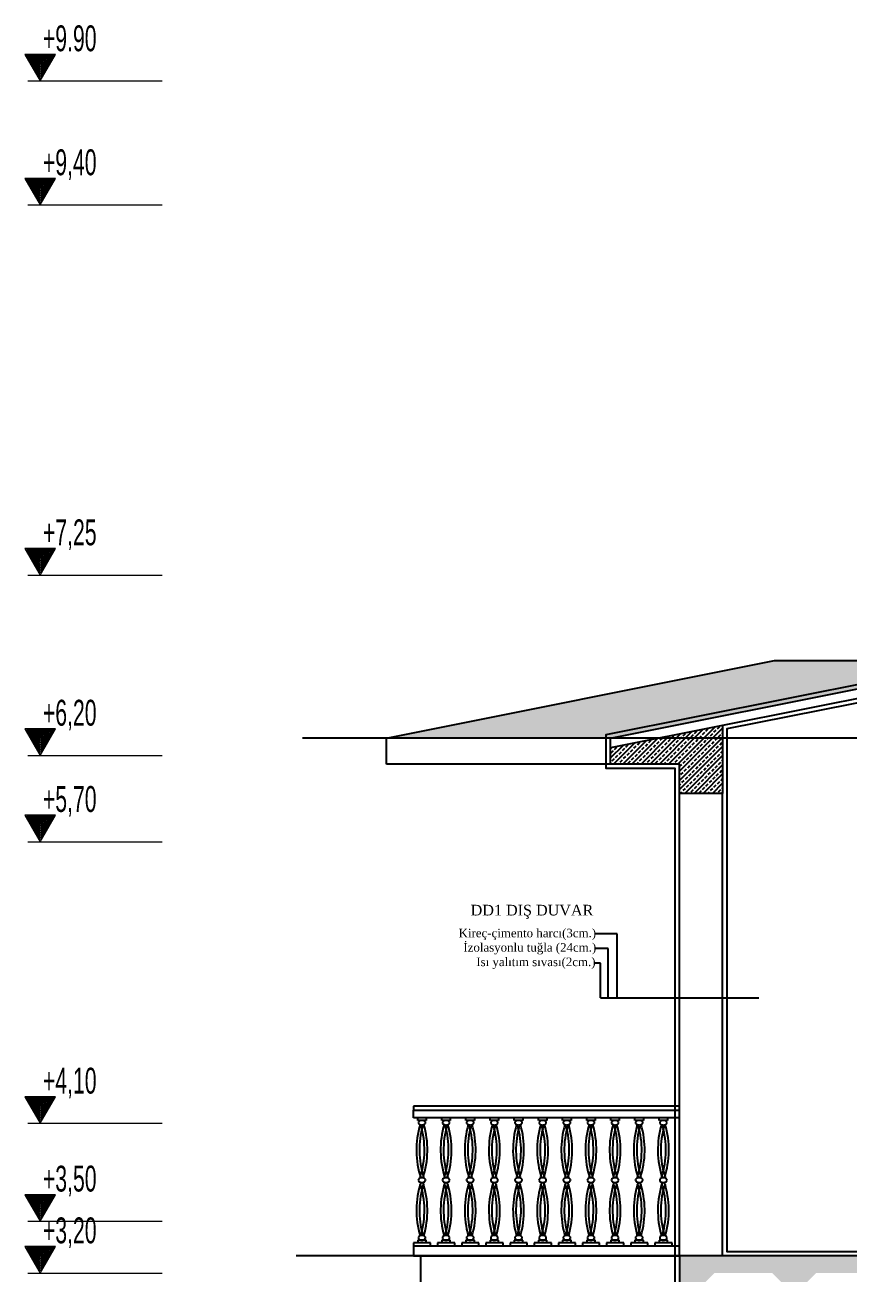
# Model space of a CAD drawing. Extents: x 775040 to 808375, y 4159409 to 4163651.
# Drawn here: x 776555.7 to 776675, y 4160248.7 to 4160429.6 of the extents above; entities that cross this region are included whole.
import ezdxf

# ---------------------------------------------------------------- set-up
doc = ezdxf.new("R2010")
doc.units = 0
doc.header["$MEASUREMENT"] = 0
for name, color, linetype, lineweight in [('25yazi', 255, 'Continuous', 15), ('P-HatchLight', 200, 'Continuous', 5), ('P-Levels', 240, 'Continuous', 20), ('P-Oklar', 31, 'Continuous', 18), ('Z_iç ölçü dikey', 111, 'Continuous', 25)]:
    doc.layers.add(name, color=color, linetype=linetype, lineweight=lineweight)
doc.layers.add('tarama', color=8, linetype='Continuous')
doc.styles.add('50', font='swisscl.ttf', dxfattribs={"height": 50})
doc.styles.add('ÖLÇÜ', font='times.ttf', dxfattribs={"height": 15})

# ---------------------------------------------------------------- blocks, each defined once
blk = doc.blocks.new('KOTLAMAGORUNUS KESITTE')
at = {"layer": 'P-HatchLight'}
for points in [[(0.1521, 0.1484), (0.0722, 0.01), (-0.0077, 0.1484)], [(0.1434, 0.1434), (0.0722, 0.02), (0.0009, 0.1434)], [(0.1348, 0.1384), (0.0722, 0.03), (0.0096, 0.1384)], [(0.1261, 0.1334), (0.0722, 0.04), (0.0183, 0.1334)], [(0.1175, 0.1284), (0.0722, 0.05), (0.0269, 0.1284)], [(0.1088, 0.1234), (0.0722, 0.06), (0.0356, 0.1234)], [(0.1001, 0.1184), (0.0722, 0.07), (0.0442, 0.1184)], [(0.0915, 0.1134), (0.0722, 0.08), (0.0529, 0.1134)], [(0.0828, 0.1084), (0.0722, 0.09), (0.0616, 0.1084)], [(0.0742, 0.1034), (0.0722, 0.1), (0.0702, 0.1034)]]:
    blk.add_lwpolyline(points, close=True, dxfattribs=at)
at = {"layer": 'P-Oklar', "color": 2, "ltscale": 0.5}
blk.add_line((0, 0), (0.7795, 0), dxfattribs=at)
blk.add_lwpolyline([(-0.0164, 0.1534), (0.0722, 0), (0.1608, 0.1534)], close=True, dxfattribs=at)
at = {"layer": 'P-Levels', "color": 7, "style": '50', "width": 0.8}
blk.add_attdef('%%P0.00', (-0.0314, 0.1775), '', height=0.15, dxfattribs=at)
blk = doc.blocks.new('A$C75FE1421')
at = {"layer": 'tarama'}
h = blk.add_hatch(dxfattribs=at)
h.set_pattern_fill('AR-RSHKE', color=256, scale=1.7, style=0)
h.set_pattern_definition([(0, (-798705.84, -4170140.343), (43.35, 20.4), [10.2, -8.5, 11.9, -5.1, 15.3, -6.8]), (0, (-798695.64, -4170139.493), (43.35, 20.4), [8.5, -32.3, 6.8, -10.2]), (0, (-798675.24, -4170141.618), (43.35, 20.4), [5.1, -52.7]), (90, (-798705.84, -4170140.343), (-14.45, 20.4), [19.55, -62.05]), (90, (-798695.64, -4170140.343), (-14.45, 20.4), [19.125, -62.475]), (90, (-798687.14, -4170140.343), (-14.45, 20.4), [17.85, -63.75]), (90, (-798675.24, -4170141.618), (-14.45, 20.4), [19.55, -62.05]), (90, (-798670.14, -4170141.618), (-14.45, 20.4), [19.55, -62.05]), (90, (-798654.84, -4170140.343), (-14.45, 20.4), [18.7, -62.9])])
h.paths.add_polyline_path([(2157.18, 1112.97), (2098.43, 1124.72), (1008.43, 1124.72), (788.5, 1080.73), (658.5, 1080.73), (433.43, 1035.72), (563.43, 1035.72), (718.25, 1066.68), (1925.75, 1066.68)])
h.paths.add_polyline_path([(2524.37, 1065.53), (2394.37, 1065.53), (2418.25, 1060.76), (2518.25, 1060.76), (2643.43, 1035.72), (2673.43, 1035.72)])
h = blk.add_hatch(dxfattribs=at)
h.set_pattern_fill('ANSI33', color=256, scale=15, style=0)
h.set_pattern_definition([(45, (-854020.78, -4189752.5737), (-2.6516504294, 2.6516504294), []), (45, (-854018.1284, -4189752.5737), (-2.6516504294, 2.6516504294), [1.875, -0.9375])])
h.paths.add_polyline_path([(628.43, 1043.09), (563.43, 1030.09), (563.43, 1020.72), (603.43, 1020.72), (603.43, 1003.72), (628.43, 1003.72)])
h = blk.add_hatch(dxfattribs=at)
h.set_pattern_fill('ANSI33', color=256, scale=15, style=0)
h.set_pattern_definition([(45, (-798705.8395, -4170140.343), (-2.6516504294, 2.6516504294), []), (45, (-798703.188, -4170140.343), (-2.6516504294, 2.6516504294), [1.875, -0.9375])])
h.paths.add_polyline_path([(1723.61, 725.72), (1757.26, 725.72), (1762.43, 720.55), (1762.43, 703.72), (1777.43, 703.72), (1777.43, 720.55), (1782.61, 725.72), (1816.26, 725.72), (1821.43, 720.55), (1821.43, 703.72), (1836.43, 703.72), (1836.43, 720.55), (1841.61, 725.72), (1875.26, 725.72), (1880.43, 720.55), (1880.43, 703.72), (1895.43, 703.72), (1895.43, 720.55), (1900.61, 725.72), (1934.26, 725.72), (1939.43, 720.55), (1939.43, 703.72), (1954.43, 703.72), (1954.43, 720.55), (1959.61, 725.72), (1993.26, 725.72), (1998.43, 720.55), (1998.43, 703.72), (2013.43, 703.72), (2013.43, 720.55), (2018.61, 725.72), (2052.26, 725.72), (2057.43, 720.55), (2057.43, 703.72), (2072.43, 703.72), (2072.43, 720.55), (2077.61, 725.72), (2111.26, 725.72), (2116.43, 720.55), (2116.43, 703.72), (2131.43, 703.72), (2131.43, 720.55), (2136.61, 725.72), (2170.26, 725.72), (2175.43, 720.55), (2175.43, 703.72), (2190.43, 703.72), (2190.43, 720.55), (2195.61, 725.72), (2229.26, 725.72), (2234.43, 720.55), (2234.43, 703.72), (2249.43, 703.72), (2249.43, 720.55), (2254.61, 725.72), (2288.26, 725.72), (2293.43, 720.55), (2293.43, 703.72), (2308.43, 703.72), (2308.43, 720.55), (2313.61, 725.72), (2347.26, 725.72), (2352.43, 720.55), (2352.43, 703.72), (2367.43, 703.72), (2367.43, 720.55), (2372.61, 725.72), (2406.26, 725.72), (2411.43, 720.55), (2411.43, 703.72), (2426.43, 703.72), (2426.43, 720.55), (2431.61, 725.72), (2465.26, 725.72), (2470.43, 720.55), (2470.43, 703.72), (2485.43, 703.72), (2485.43, 720.55), (2490.61, 725.72), (2524.26, 725.72), (2529.43, 720.55), (2529.43, 703.72), (2544.43, 703.72), (2544.43, 720.55), (2549.61, 725.72), (2583.26, 725.72), (2588.43, 720.55), (2588.43, 703.72), (2603.43, 703.72), (2603.43, 735.72), (1703.43, 735.72), (1703.43, 703.72), (1718.43, 703.72), (1718.43, 720.55)])
h.paths.add_polyline_path([(1382.72, 735.72), (603.43, 735.72), (603.43, 703.72), (618.43, 703.72), (618.43, 720.55), (623.61, 725.72), (657.26, 725.72), (662.43, 720.55), (662.43, 703.72), (677.43, 703.72), (677.43, 720.55), (682.61, 725.72), (716.26, 725.72), (721.43, 720.55), (721.43, 703.72), (736.43, 703.72), (736.43, 720.55), (741.61, 725.72), (775.26, 725.72), (780.43, 720.55), (780.43, 703.72), (795.43, 703.72), (795.43, 720.55), (800.61, 725.72), (834.26, 725.72), (839.43, 720.55), (839.43, 703.72), (854.43, 703.72), (854.43, 720.55), (859.61, 725.72), (893.26, 725.72), (898.43, 720.55), (898.43, 703.72), (913.43, 703.72), (913.43, 720.55), (918.61, 725.72), (952.26, 725.72), (957.43, 720.55), (957.43, 703.72), (972.43, 703.72), (972.43, 720.55), (977.61, 725.72), (1011.26, 725.72), (1016.43, 720.55), (1016.43, 703.72), (1031.43, 703.72), (1031.43, 720.55), (1036.61, 725.72), (1070.26, 725.72), (1075.43, 720.55), (1075.43, 703.72), (1090.43, 703.72), (1090.43, 720.55), (1095.61, 725.72), (1129.26, 725.72), (1134.43, 720.55), (1134.43, 703.72), (1149.43, 703.72), (1149.43, 720.55), (1154.61, 725.72), (1188.26, 725.72), (1193.43, 720.55), (1193.43, 703.72), (1208.43, 703.72), (1208.43, 720.55), (1213.61, 725.72), (1247.26, 725.72), (1252.43, 720.55), (1252.43, 703.72), (1267.43, 703.72), (1267.43, 720.55), (1272.61, 725.72), (1306.26, 725.72), (1311.43, 720.55), (1311.43, 703.72), (1326.43, 703.72), (1326.43, 720.55), (1331.61, 725.72), (1365.26, 725.72), (1370.43, 720.55), (1370.43, 703.72), (1382.72, 703.72)])
h.paths.add_polyline_path([(1435.16, 665.13), (1372.72, 665.13), (1372.72, 650.13), (1382.72, 650.13), (1429.96, 633.41), (1470.58, 617.02), (1486.72, 601.38), (1506.31, 582.7), (1534.96, 564.28), (1561.41, 547.28), (1580.08, 530.57), (1600.53, 511.18), (1647.98, 491.31), (1728.43, 491.31), (1728.43, 506.31), (1650.99, 506.31), (1650.99, 523.96), (1608.86, 523.96), (1608.86, 541.6), (1590.25, 541.6), (1590.25, 559.25), (1570.53, 559.25), (1570.53, 576.9), (1543.07, 576.9), (1543.07, 594.54), (1515.62, 594.54), (1515.62, 612.19), (1497.12, 612.19), (1497.12, 629.84), (1478.91, 629.84), (1478.91, 647.48), (1435.16, 647.48)])
h.paths.add_polyline_path([(1407.72, 395.72), (1683.43, 395.72), (1683.43, 335.72), (1743.43, 335.72), (1743.43, 395.72), (2543.43, 395.72), (2543.43, 335.72), (2603.43, 335.72), (2603.43, 410.72), (603.43, 410.72), (603.43, 335.72), (663.43, 335.72), (663.43, 395.72), (1347.72, 395.72), (1347.72, 335.72), (1407.72, 335.72)])
for p, q in [((433.43, 1035.72), (658.5, 1080.73)), ((658.5, 1080.73), (788.5, 1080.73)), ((2892.09, 1035.72), (384.79, 1035.72)), ((433.43, 1020.72), (433.43, 1035.72)), ((563.43, 1035.72), (433.43, 1035.72)), ((563.43, 1020.72), (433.43, 1020.72)), ((567.2, 922.3), (554.54, 922.3)), ((567.2, 885.15), (567.2, 922.3)), ((562.04, 913.83), (554.7, 913.83)), ((562.04, 885.15), (562.04, 913.83)), ((557.67, 905.25), (554.19, 905.25)), ((557.67, 885.15), (557.67, 905.25)), ((557.67, 885.15), (649.43, 885.15)), ((449.17, 822.49, 0), (449.17, 820.12, 0)), ((603.43, 822.49, 0), (449.17, 822.49, 0)), ((449.17, 820.12, 0), (603.43, 820.12, 0)), ((449.17, 815.77, 0), (449.17, 820.12, 0)), ((603.43, 815.77, 0), (449.17, 815.77, 0)), ((451.59, 814.21, 0), (451.59, 815.74, 0)), ((456.5, 815.74, 0), (451.59, 815.74, 0)), ((456.5, 814.21, 0), (451.76, 814.21, 0)), ((456.5, 815.74, 0), (456.5, 814.21, 0)), ((465.59, 814.21, 0), (465.59, 815.74, 0)), ((470.5, 815.74, 0), (465.59, 815.74, 0)), ((470.5, 814.21, 0), (465.76, 814.21, 0)), ((470.5, 815.74, 0), (470.5, 814.21, 0)), ((479.59, 814.21, 0), (479.59, 815.74, 0)), ((484.5, 815.74, 0), (479.59, 815.74, 0)), ((484.5, 814.21, 0), (479.76, 814.21, 0)), ((484.5, 815.74, 0), (484.5, 814.21, 0)), ((493.59, 814.21, 0), (493.59, 815.74, 0)), ((498.5, 815.74, 0), (493.59, 815.74, 0)), ((498.5, 814.21, 0), (493.76, 814.21, 0)), ((498.5, 815.74, 0), (498.5, 814.21, 0)), ((507.59, 814.21, 0), (507.59, 815.74, 0)), ((512.5, 815.74, 0), (507.59, 815.74, 0)), ((512.5, 814.21, 0), (507.76, 814.21, 0)), ((512.5, 815.74, 0), (512.5, 814.21, 0)), ((521.59, 814.21, 0), (521.59, 815.74, 0)), ((526.5, 815.74, 0), (521.59, 815.74, 0)), ((526.5, 814.21, 0), (521.76, 814.21, 0)), ((526.5, 815.74, 0), (526.5, 814.21, 0)), ((535.59, 814.21, 0), (535.59, 815.74, 0)), ((540.5, 815.74, 0), (535.59, 815.74, 0)), ((540.5, 814.21, 0), (535.76, 814.21, 0)), ((540.5, 815.74, 0), (540.5, 814.21, 0)), ((549.59, 814.21, 0), (549.59, 815.74, 0)), ((554.5, 815.74, 0), (549.59, 815.74, 0)), ((554.5, 814.21, 0), (549.76, 814.21, 0)), ((554.5, 815.74, 0), (554.5, 814.21, 0)), ((563.59, 814.21, 0), (563.59, 815.74, 0)), ((568.5, 815.74, 0), (563.59, 815.74, 0)), ((568.5, 814.21, 0), (563.76, 814.21, 0)), ((568.5, 815.74, 0), (568.5, 814.21, 0)), ((577.59, 814.21, 0), (577.59, 815.74, 0)), ((582.5, 815.74, 0), (577.59, 815.74, 0)), ((582.5, 814.21, 0), (577.76, 814.21, 0)), ((582.5, 815.74, 0), (582.5, 814.21, 0)), ((591.59, 814.21, 0), (591.59, 815.74, 0)), ((596.5, 815.74, 0), (591.59, 815.74, 0)), ((596.5, 814.21, 0), (591.76, 814.21, 0)), ((596.5, 815.74, 0), (596.5, 814.21, 0)), ((449.17, 743.31, 0), (449.17, 741.26, 0)), ((459.09, 743.31, 0), (449.17, 743.31, 0)), ((449.17, 741.26, 0), (449.17, 735.72, 0)), ((603.43, 741.26, 0), (449.17, 741.26, 0)), ((459.09, 741.26, 0), (449.17, 741.26, 0)), ((451.59, 744.84, 0), (451.59, 743.31, 0)), ((456.5, 744.84, 0), (451.59, 744.84, 0)), ((456.5, 743.31, 0), (456.5, 744.84, 0)), ((459.09, 741.26, 0), (459.09, 743.31, 0)), ((463.17, 743.31, 0), (463.17, 741.26, 0)), ((473.09, 743.31, 0), (463.17, 743.31, 0)), ((473.09, 741.26, 0), (463.17, 741.26, 0)), ((465.59, 744.84, 0), (465.59, 743.31, 0)), ((470.5, 744.84, 0), (465.59, 744.84, 0)), ((470.5, 743.31, 0), (470.5, 744.84, 0)), ((473.09, 741.26, 0), (473.09, 743.31, 0)), ((477.17, 743.31, 0), (477.17, 741.26, 0)), ((487.09, 743.31, 0), (477.17, 743.31, 0)), ((487.09, 741.26, 0), (477.17, 741.26, 0)), ((479.59, 744.84, 0), (479.59, 743.31, 0)), ((484.5, 744.84, 0), (479.59, 744.84, 0)), ((484.5, 743.31, 0), (484.5, 744.84, 0)), ((487.09, 741.26, 0), (487.09, 743.31, 0)), ((491.17, 743.31, 0), (491.17, 741.26, 0)), ((501.09, 743.31, 0), (491.17, 743.31, 0)), ((501.09, 741.26, 0), (491.17, 741.26, 0)), ((493.59, 744.84, 0), (493.59, 743.31, 0)), ((498.5, 744.84, 0), (493.59, 744.84, 0)), ((498.5, 743.31, 0), (498.5, 744.84, 0)), ((501.09, 741.26, 0), (501.09, 743.31, 0)), ((505.17, 743.31, 0), (505.17, 741.26, 0)), ((515.09, 743.31, 0), (505.17, 743.31, 0)), ((515.09, 741.26, 0), (505.17, 741.26, 0)), ((507.59, 744.84, 0), (507.59, 743.31, 0)), ((512.5, 744.84, 0), (507.59, 744.84, 0)), ((512.5, 743.31, 0), (512.5, 744.84, 0)), ((515.09, 741.26, 0), (515.09, 743.31, 0)), ((519.17, 743.31, 0), (519.17, 741.26, 0)), ((529.09, 743.31, 0), (519.17, 743.31, 0)), ((529.09, 741.26, 0), (519.17, 741.26, 0)), ((521.59, 744.84, 0), (521.59, 743.31, 0)), ((526.5, 744.84, 0), (521.59, 744.84, 0)), ((526.5, 743.31, 0), (526.5, 744.84, 0)), ((529.09, 741.26, 0), (529.09, 743.31, 0)), ((533.17, 743.31, 0), (533.17, 741.26, 0)), ((543.09, 743.31, 0), (533.17, 743.31, 0)), ((543.09, 741.26, 0), (533.17, 741.26, 0)), ((535.59, 744.84, 0), (535.59, 743.31, 0)), ((540.5, 744.84, 0), (535.59, 744.84, 0)), ((540.5, 743.31, 0), (540.5, 744.84, 0)), ((543.09, 741.26, 0), (543.09, 743.31, 0)), ((547.17, 743.31, 0), (547.17, 741.26, 0)), ((557.09, 743.31, 0), (547.17, 743.31, 0)), ((557.09, 741.26, 0), (547.17, 741.26, 0)), ((549.59, 744.84, 0), (549.59, 743.31, 0)), ((554.5, 744.84, 0), (549.59, 744.84, 0)), ((554.5, 743.31, 0), (554.5, 744.84, 0)), ((557.09, 741.26, 0), (557.09, 743.31, 0)), ((561.17, 743.31, 0), (561.17, 741.26, 0)), ((571.09, 743.31, 0), (561.17, 743.31, 0)), ((571.09, 741.26, 0), (561.17, 741.26, 0)), ((563.59, 744.84, 0), (563.59, 743.31, 0)), ((568.5, 744.84, 0), (563.59, 744.84, 0)), ((568.5, 743.31, 0), (568.5, 744.84, 0)), ((571.09, 741.26, 0), (571.09, 743.31, 0)), ((575.17, 743.31, 0), (575.17, 741.26, 0)), ((585.09, 743.31, 0), (575.17, 743.31, 0)), ((585.09, 741.26, 0), (575.17, 741.26, 0)), ((577.59, 744.84, 0), (577.59, 743.31, 0)), ((582.5, 744.84, 0), (577.59, 744.84, 0)), ((582.5, 743.31, 0), (582.5, 744.84, 0)), ((585.09, 741.26, 0), (585.09, 743.31, 0)), ((589.17, 743.31, 0), (589.17, 741.26, 0)), ((599.09, 743.31, 0), (589.17, 743.31, 0)), ((599.09, 741.26, 0), (589.17, 741.26, 0)), ((591.59, 744.84, 0), (591.59, 743.31, 0)), ((596.5, 744.84, 0), (591.59, 744.84, 0)), ((596.5, 743.31, 0), (596.5, 744.84, 0)), ((599.09, 741.26, 0), (599.09, 743.31, 0)), ((2892.09, 735.72), (381.15, 735.72)), ((449.17, 735.72, 0), (453.43, 735.72, 0)), ((453.43, 703.72, 0), (453.43, 735.72, 0)), ((453.43, 735.72, 0), (603.43, 735.72))]:
    blk.add_line(p, q, dxfattribs=at)
at = {"layer": 'tarama', "linetype": 'Continuous'}
for p, q in [((628.43, 1043.09), (563.43, 1030.09)), ((603.43, 735.72), (603.43, 1003.72)), ((628.43, 735.72), (628.43, 1003.72))]:
    blk.add_line(p, q, dxfattribs=at)
for points in [[(600.93, 385.72), (600.93, 410.72), (600.93, 703.72), (600.93, 735.72), (600.93, 1003.72), (600.93, 1018.22), (560.93, 1018.22), (560.93, 1037.77), (718, 1069.18), (1925.5, 1069.18), (2157.18, 1115.52), (2418.49, 1063.26), (2518.49, 1063.26), (2645.93, 1037.77), (2645.93, 1018.22), (2605.93, 1018.22), (2605.93, 1003.72), (2605.93, 735.72), (2605.93, 701.22), (2505.93, 701.22), (2505.93, 413.22), (2605.93, 413.22), (2605.93, 385.72)], [(2518.25, 1060.76), (2643.43, 1035.72), (2643.43, 1020.72), (2603.43, 1020.72), (2603.43, 1003.72), (2578.43, 1003.72), (2578.43, 1043.09), (2515.08, 1055.76), (2415.08, 1055.76), (2157.18, 1107.34), (1928.91, 1061.68), (721.41, 1061.68), (628.43, 1043.09), (628.43, 1003.72), (603.43, 1003.72), (603.43, 1020.72), (563.43, 1020.72), (563.43, 1035.72), (563.43, 1035.72), (718.25, 1066.68), (1925.75, 1066.68), (2157.18, 1112.97), (2418.25, 1060.76), (2518.25, 1060.76)]]:
    blk.add_lwpolyline(points, dxfattribs=at)
for points in [[(1165.93, 1059.18), (721.66, 1059.18), (630.93, 1041.04), (630.93, 1003.72), (630.93, 738.22), (1165.93, 738.22)], [(1382.72, 735.72), (603.43, 735.72), (603.43, 703.72), (1382.72, 703.72)]]:
    blk.add_lwpolyline(points, close=True, dxfattribs=at)
at = {"layer": 'tarama'}
for centre, radius, start, end in [((503.02, 797.05, 0), 52.17, 163.69096, 198.04415), ((452.82, 812.86, 0), 0.888, 147.08529, 180), ((452.82, 812.86, 0), 0.888, 180, 212.91471), ((453.4, 812.48, 0), 1.59, 122.61584, 147.08529), ((453.4, 813.24, 0), 1.59, 212.91471, 237.38416), ((453.79, 811.88, 0), 2.3, 104.84555, 122.61584), ((453.79, 813.85, 0), 2.3, 237.38416, 255.15445), ((503.17, 797.05, 0), 50.59, 163.89906, 197.81356), ((404.92, 797.05, 0), 50.59, 342.18644, 16.10094), ((454.04, 810.92, 0), 3.29, 90, 104.84555), ((454.04, 814.8, 0), 3.29, 255.15445, 270), ((454.04, 810.92, 0), 3.29, 75.15445, 90), ((454.04, 814.8, 0), 3.29, 270, 284.84555), ((405.07, 797.05, 0), 52.17, 341.95585, 16.30904), ((454.3, 811.88, 0), 2.3, 57.38416, 75.15445), ((454.3, 813.85, 0), 2.3, 284.84555, 302.61584), ((454.68, 812.48, 0), 1.59, 32.91471, 57.38416), ((454.68, 813.24, 0), 1.59, 302.61584, 327.08529), ((455.27, 812.86, 0), 0.888, 0, 32.91471), ((455.27, 812.86, 0), 0.888, 327.08529, 0), ((517.02, 797.05, 0), 52.17, 163.69096, 198.04415), ((466.82, 812.86, 0), 0.888, 147.08529, 180), ((466.82, 812.86, 0), 0.888, 180, 212.91471), ((467.4, 812.48, 0), 1.59, 122.61584, 147.08529), ((467.4, 813.24, 0), 1.59, 212.91471, 237.38416), ((467.79, 811.88, 0), 2.3, 104.84555, 122.61584), ((467.79, 813.85, 0), 2.3, 237.38416, 255.15445), ((517.17, 797.05, 0), 50.59, 163.89906, 197.81356), ((418.92, 797.05, 0), 50.59, 342.18644, 16.10094), ((468.04, 810.92, 0), 3.29, 90, 104.84555), ((468.04, 814.8, 0), 3.29, 255.15445, 270), ((468.04, 810.92, 0), 3.29, 75.15445, 90), ((468.04, 814.8, 0), 3.29, 270, 284.84555), ((419.07, 797.05, 0), 52.17, 341.95585, 16.30904), ((468.3, 811.88, 0), 2.3, 57.38416, 75.15445), ((468.3, 813.85, 0), 2.3, 284.84555, 302.61584), ((468.68, 812.48, 0), 1.59, 32.91471, 57.38416), ((468.68, 813.24, 0), 1.59, 302.61584, 327.08529), ((469.27, 812.86, 0), 0.888, 0, 32.91471), ((469.27, 812.86, 0), 0.888, 327.08529, 0), ((531.02, 797.05, 0), 52.17, 163.69096, 198.04415), ((480.82, 812.86, 0), 0.888, 147.08529, 180), ((480.82, 812.86, 0), 0.888, 180, 212.91471), ((481.4, 812.48, 0), 1.59, 122.61584, 147.08529), ((481.4, 813.24, 0), 1.59, 212.91471, 237.38416), ((481.79, 811.88, 0), 2.3, 104.84555, 122.61584), ((481.79, 813.85, 0), 2.3, 237.38416, 255.15445), ((531.17, 797.05, 0), 50.59, 163.89906, 197.81356), ((432.92, 797.05, 0), 50.59, 342.18644, 16.10094), ((482.04, 810.92, 0), 3.29, 90, 104.84555), ((482.04, 814.8, 0), 3.29, 255.15445, 270), ((482.04, 810.92, 0), 3.29, 75.15445, 90), ((482.04, 814.8, 0), 3.29, 270, 284.84555), ((433.07, 797.05, 0), 52.17, 341.95585, 16.30904), ((482.3, 811.88, 0), 2.3, 57.38416, 75.15445), ((482.3, 813.85, 0), 2.3, 284.84555, 302.61584), ((482.68, 812.48, 0), 1.59, 32.91471, 57.38416), ((482.68, 813.24, 0), 1.59, 302.61584, 327.08529), ((483.27, 812.86, 0), 0.888, 0, 32.91471), ((483.27, 812.86, 0), 0.888, 327.08529, 0), ((545.02, 797.05, 0), 52.17, 163.69096, 198.04415), ((494.82, 812.86, 0), 0.888, 147.08529, 180), ((494.82, 812.86, 0), 0.888, 180, 212.91471), ((495.4, 812.48, 0), 1.59, 122.61584, 147.08529), ((495.4, 813.24, 0), 1.59, 212.91471, 237.38416), ((495.79, 811.88, 0), 2.3, 104.84555, 122.61584), ((495.79, 813.85, 0), 2.3, 237.38416, 255.15445), ((545.17, 797.05, 0), 50.59, 163.89906, 197.81356), ((446.92, 797.05, 0), 50.59, 342.18644, 16.10094), ((496.04, 810.92, 0), 3.29, 90, 104.84555), ((496.04, 814.8, 0), 3.29, 255.15445, 270), ((496.04, 810.92, 0), 3.29, 75.15445, 90), ((496.04, 814.8, 0), 3.29, 270, 284.84555), ((447.07, 797.05, 0), 52.17, 341.95585, 16.30904), ((496.3, 811.88, 0), 2.3, 57.38416, 75.15445), ((496.3, 813.85, 0), 2.3, 284.84555, 302.61584), ((496.68, 812.48, 0), 1.59, 32.91471, 57.38416), ((496.68, 813.24, 0), 1.59, 302.61584, 327.08529), ((497.27, 812.86, 0), 0.888, 0, 32.91471), ((497.27, 812.86, 0), 0.888, 327.08529, 0), ((559.02, 797.05, 0), 52.17, 163.69096, 198.04415), ((508.82, 812.86, 0), 0.888, 147.08529, 180), ((508.82, 812.86, 0), 0.888, 180, 212.91471), ((509.4, 812.48, 0), 1.59, 122.61584, 147.08529), ((509.4, 813.24, 0), 1.59, 212.91471, 237.38416), ((509.79, 811.88, 0), 2.3, 104.84555, 122.61584), ((509.79, 813.85, 0), 2.3, 237.38416, 255.15445), ((559.17, 797.05, 0), 50.59, 163.89906, 197.81356), ((460.92, 797.05, 0), 50.59, 342.18644, 16.10094), ((510.04, 810.92, 0), 3.29, 90, 104.84555), ((510.04, 814.8, 0), 3.29, 255.15445, 270), ((510.04, 810.92, 0), 3.29, 75.15445, 90), ((510.04, 814.8, 0), 3.29, 270, 284.84555), ((461.07, 797.05, 0), 52.17, 341.95585, 16.30904), ((510.3, 811.88, 0), 2.3, 57.38416, 75.15445), ((510.3, 813.85, 0), 2.3, 284.84555, 302.61584), ((510.68, 812.48, 0), 1.59, 32.91471, 57.38416), ((510.68, 813.24, 0), 1.59, 302.61584, 327.08529), ((511.27, 812.86, 0), 0.888, 0, 32.91471), ((511.27, 812.86, 0), 0.888, 327.08529, 0), ((573.02, 797.05, 0), 52.17, 163.69096, 198.04415), ((522.82, 812.86, 0), 0.888, 147.08529, 180), ((522.82, 812.86, 0), 0.888, 180, 212.91471), ((523.4, 812.48, 0), 1.59, 122.61584, 147.08529), ((523.4, 813.24, 0), 1.59, 212.91471, 237.38416), ((523.79, 811.88, 0), 2.3, 104.84555, 122.61584), ((523.79, 813.85, 0), 2.3, 237.38416, 255.15445), ((573.17, 797.05, 0), 50.59, 163.89906, 197.81356), ((474.92, 797.05, 0), 50.59, 342.18644, 16.10094), ((524.04, 810.92, 0), 3.29, 90, 104.84555), ((524.04, 814.8, 0), 3.29, 255.15445, 270), ((524.04, 810.92, 0), 3.29, 75.15445, 90), ((524.04, 814.8, 0), 3.29, 270, 284.84555), ((475.07, 797.05, 0), 52.17, 341.95585, 16.30904), ((524.3, 811.88, 0), 2.3, 57.38416, 75.15445), ((524.3, 813.85, 0), 2.3, 284.84555, 302.61584), ((524.68, 812.48, 0), 1.59, 32.91471, 57.38416), ((524.68, 813.24, 0), 1.59, 302.61584, 327.08529), ((525.27, 812.86, 0), 0.888, 0, 32.91471), ((525.27, 812.86, 0), 0.888, 327.08529, 0), ((587.02, 797.05, 0), 52.17, 163.69096, 198.04415), ((536.82, 812.86, 0), 0.888, 147.08529, 180), ((536.82, 812.86, 0), 0.888, 180, 212.91471), ((537.4, 812.48, 0), 1.59, 122.61584, 147.08529), ((537.4, 813.24, 0), 1.59, 212.91471, 237.38416), ((537.79, 811.88, 0), 2.3, 104.84555, 122.61584), ((537.79, 813.85, 0), 2.3, 237.38416, 255.15445), ((587.17, 797.05, 0), 50.59, 163.89906, 197.81356), ((488.92, 797.05, 0), 50.59, 342.18644, 16.10094), ((538.04, 810.92, 0), 3.29, 90, 104.84555), ((538.04, 814.8, 0), 3.29, 255.15445, 270), ((538.04, 810.92, 0), 3.29, 75.15445, 90), ((538.04, 814.8, 0), 3.29, 270, 284.84555), ((489.07, 797.05, 0), 52.17, 341.95585, 16.30904), ((538.3, 811.88, 0), 2.3, 57.38416, 75.15445), ((538.3, 813.85, 0), 2.3, 284.84555, 302.61584), ((538.68, 812.48, 0), 1.59, 32.91471, 57.38416), ((538.68, 813.24, 0), 1.59, 302.61584, 327.08529), ((539.27, 812.86, 0), 0.888, 0, 32.91471), ((539.27, 812.86, 0), 0.888, 327.08529, 0), ((601.02, 797.05, 0), 52.17, 163.69096, 198.04415), ((550.82, 812.86, 0), 0.888, 147.08529, 180), ((550.82, 812.86, 0), 0.888, 180, 212.91471), ((551.4, 812.48, 0), 1.59, 122.61584, 147.08529), ((551.4, 813.24, 0), 1.59, 212.91471, 237.38416), ((551.79, 811.88, 0), 2.3, 104.84555, 122.61584), ((551.79, 813.85, 0), 2.3, 237.38416, 255.15445), ((601.17, 797.05, 0), 50.59, 163.89906, 197.81356), ((502.92, 797.05, 0), 50.59, 342.18644, 16.10094), ((552.04, 810.92, 0), 3.29, 90, 104.84555), ((552.04, 814.8, 0), 3.29, 255.15445, 270), ((552.04, 810.92, 0), 3.29, 75.15445, 90), ((552.04, 814.8, 0), 3.29, 270, 284.84555), ((503.07, 797.05, 0), 52.17, 341.95585, 16.30904), ((552.3, 811.88, 0), 2.3, 57.38416, 75.15445), ((552.3, 813.85, 0), 2.3, 284.84555, 302.61584), ((552.68, 812.48, 0), 1.59, 32.91471, 57.38416), ((552.68, 813.24, 0), 1.59, 302.61584, 327.08529), ((553.27, 812.86, 0), 0.888, 0, 32.91471), ((553.27, 812.86, 0), 0.888, 327.08529, 0), ((615.02, 797.05, 0), 52.17, 163.69096, 198.04415), ((564.82, 812.86, 0), 0.888, 147.08529, 180), ((564.82, 812.86, 0), 0.888, 180, 212.91471), ((565.4, 812.48, 0), 1.59, 122.61584, 147.08529), ((565.4, 813.24, 0), 1.59, 212.91471, 237.38416), ((565.79, 811.88, 0), 2.3, 104.84555, 122.61584), ((565.79, 813.85, 0), 2.3, 237.38416, 255.15445), ((615.17, 797.05, 0), 50.59, 163.89906, 197.81356), ((516.92, 797.05, 0), 50.59, 342.18644, 16.10094), ((566.04, 810.92, 0), 3.29, 90, 104.84555), ((566.04, 814.8, 0), 3.29, 255.15445, 270), ((566.04, 810.92, 0), 3.29, 75.15445, 90), ((566.04, 814.8, 0), 3.29, 270, 284.84555), ((517.07, 797.05, 0), 52.17, 341.95585, 16.30904), ((566.3, 811.88, 0), 2.3, 57.38416, 75.15445), ((566.3, 813.85, 0), 2.3, 284.84555, 302.61584), ((566.68, 812.48, 0), 1.59, 32.91471, 57.38416), ((566.68, 813.24, 0), 1.59, 302.61584, 327.08529), ((567.27, 812.86, 0), 0.888, 0, 32.91471), ((567.27, 812.86, 0), 0.888, 327.08529, 0), ((629.02, 797.05, 0), 52.17, 163.69096, 198.04415), ((578.82, 812.86, 0), 0.888, 147.08529, 180), ((578.82, 812.86, 0), 0.888, 180, 212.91471), ((579.4, 812.48, 0), 1.59, 122.61584, 147.08529), ((579.4, 813.24, 0), 1.59, 212.91471, 237.38416), ((579.79, 811.88, 0), 2.3, 104.84555, 122.61584), ((579.79, 813.85, 0), 2.3, 237.38416, 255.15445), ((629.17, 797.05, 0), 50.59, 163.89906, 197.81356), ((530.92, 797.05, 0), 50.59, 342.18644, 16.10094), ((580.04, 810.92, 0), 3.29, 90, 104.84555), ((580.04, 814.8, 0), 3.29, 255.15445, 270), ((580.04, 810.92, 0), 3.29, 75.15445, 90), ((580.04, 814.8, 0), 3.29, 270, 284.84555), ((531.07, 797.05, 0), 52.17, 341.95585, 16.30904), ((580.3, 811.88, 0), 2.3, 57.38416, 75.15445), ((580.3, 813.85, 0), 2.3, 284.84555, 302.61584), ((580.68, 812.48, 0), 1.59, 32.91471, 57.38416), ((580.68, 813.24, 0), 1.59, 302.61584, 327.08529), ((581.27, 812.86, 0), 0.888, 0, 32.91471), ((581.27, 812.86, 0), 0.888, 327.08529, 0), ((643.02, 797.05, 0), 52.17, 163.69096, 198.04415), ((592.82, 812.86, 0), 0.888, 147.08529, 180), ((592.82, 812.86, 0), 0.888, 180, 212.91471), ((593.4, 812.48, 0), 1.59, 122.61584, 147.08529), ((593.4, 813.24, 0), 1.59, 212.91471, 237.38416), ((593.79, 811.88, 0), 2.3, 104.84555, 122.61584), ((593.79, 813.85, 0), 2.3, 237.38416, 255.15445), ((643.17, 797.05, 0), 50.59, 163.89906, 197.81356), ((544.92, 797.05, 0), 50.59, 342.18644, 16.10094), ((594.04, 810.92, 0), 3.29, 90, 104.84555), ((594.04, 814.8, 0), 3.29, 255.15445, 270), ((594.04, 810.92, 0), 3.29, 75.15445, 90), ((594.04, 814.8, 0), 3.29, 270, 284.84555), ((545.07, 797.05, 0), 52.17, 341.95585, 16.30904), ((594.3, 811.88, 0), 2.3, 57.38416, 75.15445), ((594.3, 813.85, 0), 2.3, 284.84555, 302.61584), ((594.68, 812.48, 0), 1.59, 32.91471, 57.38416), ((594.68, 813.24, 0), 1.59, 302.61584, 327.08529), ((595.27, 812.86, 0), 0.888, 0, 32.91471), ((595.27, 812.86, 0), 0.888, 327.08529, 0), ((503.02, 762, 0), 52.17, 161.95585, 196.30904), ((452.82, 779.6, 0), 0.888, 147.08529, 180), ((452.82, 779.6, 0), 0.888, 180, 212.91471), ((453.4, 779.22, 0), 1.59, 122.61584, 147.08529), ((453.4, 779.98, 0), 1.59, 212.91471, 237.38416), ((453.79, 778.62, 0), 2.3, 104.84555, 122.61584), ((453.79, 780.58, 0), 2.3, 237.38416, 255.15445), ((503.17, 762, 0), 50.59, 162.18644, 196.10094), ((404.92, 762, 0), 50.59, 343.89906, 17.81356), ((454.04, 777.66, 0), 3.29, 90, 104.84555), ((454.04, 781.54, 0), 3.29, 255.15445, 270), ((454.04, 777.66, 0), 3.29, 75.15445, 90), ((454.04, 781.54, 0), 3.29, 270, 284.84555), ((405.07, 762, 0), 52.17, 343.69096, 18.04415), ((454.3, 778.62, 0), 2.3, 57.38416, 75.15445), ((454.3, 780.58, 0), 2.3, 284.84555, 302.61584), ((454.68, 779.22, 0), 1.59, 32.91471, 57.38416), ((454.68, 779.98, 0), 1.59, 302.61584, 327.08529), ((455.27, 779.6, 0), 0.888, 0, 32.91471), ((455.27, 779.6, 0), 0.888, 327.08529, 0), ((517.02, 762, 0), 52.17, 161.95585, 196.30904), ((466.82, 779.6, 0), 0.888, 147.08529, 180), ((466.82, 779.6, 0), 0.888, 180, 212.91471), ((467.4, 779.22, 0), 1.59, 122.61584, 147.08529), ((467.4, 779.98, 0), 1.59, 212.91471, 237.38416), ((467.79, 778.62, 0), 2.3, 104.84555, 122.61584), ((467.79, 780.58, 0), 2.3, 237.38416, 255.15445), ((517.17, 762, 0), 50.59, 162.18644, 196.10094), ((418.92, 762, 0), 50.59, 343.89906, 17.81356), ((468.04, 777.66, 0), 3.29, 90, 104.84555), ((468.04, 781.54, 0), 3.29, 255.15445, 270), ((468.04, 777.66, 0), 3.29, 75.15445, 90), ((468.04, 781.54, 0), 3.29, 270, 284.84555), ((419.07, 762, 0), 52.17, 343.69096, 18.04415), ((468.3, 778.62, 0), 2.3, 57.38416, 75.15445), ((468.3, 780.58, 0), 2.3, 284.84555, 302.61584), ((468.68, 779.22, 0), 1.59, 32.91471, 57.38416), ((468.68, 779.98, 0), 1.59, 302.61584, 327.08529), ((469.27, 779.6, 0), 0.888, 0, 32.91471), ((469.27, 779.6, 0), 0.888, 327.08529, 0), ((531.02, 762, 0), 52.17, 161.95585, 196.30904), ((480.82, 779.6, 0), 0.888, 147.08529, 180), ((480.82, 779.6, 0), 0.888, 180, 212.91471), ((481.4, 779.22, 0), 1.59, 122.61584, 147.08529), ((481.4, 779.98, 0), 1.59, 212.91471, 237.38416), ((481.79, 778.62, 0), 2.3, 104.84555, 122.61584), ((481.79, 780.58, 0), 2.3, 237.38416, 255.15445), ((531.17, 762, 0), 50.59, 162.18644, 196.10094), ((432.92, 762, 0), 50.59, 343.89906, 17.81356), ((482.04, 777.66, 0), 3.29, 90, 104.84555), ((482.04, 781.54, 0), 3.29, 255.15445, 270), ((482.04, 777.66, 0), 3.29, 75.15445, 90), ((482.04, 781.54, 0), 3.29, 270, 284.84555), ((433.07, 762, 0), 52.17, 343.69096, 18.04415), ((482.3, 778.62, 0), 2.3, 57.38416, 75.15445), ((482.3, 780.58, 0), 2.3, 284.84555, 302.61584), ((482.68, 779.22, 0), 1.59, 32.91471, 57.38416), ((482.68, 779.98, 0), 1.59, 302.61584, 327.08529), ((483.27, 779.6, 0), 0.888, 0, 32.91471), ((483.27, 779.6, 0), 0.888, 327.08529, 0), ((545.02, 762, 0), 52.17, 161.95585, 196.30904), ((494.82, 779.6, 0), 0.888, 147.08529, 180), ((494.82, 779.6, 0), 0.888, 180, 212.91471), ((495.4, 779.22, 0), 1.59, 122.61584, 147.08529), ((495.4, 779.98, 0), 1.59, 212.91471, 237.38416), ((495.79, 778.62, 0), 2.3, 104.84555, 122.61584), ((495.79, 780.58, 0), 2.3, 237.38416, 255.15445), ((545.17, 762, 0), 50.59, 162.18644, 196.10094), ((446.92, 762, 0), 50.59, 343.89906, 17.81356), ((496.04, 777.66, 0), 3.29, 90, 104.84555), ((496.04, 781.54, 0), 3.29, 255.15445, 270), ((496.04, 777.66, 0), 3.29, 75.15445, 90), ((496.04, 781.54, 0), 3.29, 270, 284.84555), ((447.07, 762, 0), 52.17, 343.69096, 18.04415), ((496.3, 778.62, 0), 2.3, 57.38416, 75.15445), ((496.3, 780.58, 0), 2.3, 284.84555, 302.61584), ((496.68, 779.22, 0), 1.59, 32.91471, 57.38416), ((496.68, 779.98, 0), 1.59, 302.61584, 327.08529), ((497.27, 779.6, 0), 0.888, 0, 32.91471), ((497.27, 779.6, 0), 0.888, 327.08529, 0), ((559.02, 762, 0), 52.17, 161.95585, 196.30904), ((508.82, 779.6, 0), 0.888, 147.08529, 180), ((508.82, 779.6, 0), 0.888, 180, 212.91471), ((509.4, 779.22, 0), 1.59, 122.61584, 147.08529), ((509.4, 779.98, 0), 1.59, 212.91471, 237.38416), ((509.79, 778.62, 0), 2.3, 104.84555, 122.61584), ((509.79, 780.58, 0), 2.3, 237.38416, 255.15445), ((559.17, 762, 0), 50.59, 162.18644, 196.10094), ((460.92, 762, 0), 50.59, 343.89906, 17.81356), ((510.04, 777.66, 0), 3.29, 90, 104.84555), ((510.04, 781.54, 0), 3.29, 255.15445, 270), ((510.04, 777.66, 0), 3.29, 75.15445, 90), ((510.04, 781.54, 0), 3.29, 270, 284.84555), ((461.07, 762, 0), 52.17, 343.69096, 18.04415), ((510.3, 778.62, 0), 2.3, 57.38416, 75.15445), ((510.3, 780.58, 0), 2.3, 284.84555, 302.61584), ((510.68, 779.22, 0), 1.59, 32.91471, 57.38416), ((510.68, 779.98, 0), 1.59, 302.61584, 327.08529), ((511.27, 779.6, 0), 0.888, 0, 32.91471), ((511.27, 779.6, 0), 0.888, 327.08529, 0), ((573.02, 762, 0), 52.17, 161.95585, 196.30904), ((522.82, 779.6, 0), 0.888, 147.08529, 180), ((522.82, 779.6, 0), 0.888, 180, 212.91471), ((523.4, 779.22, 0), 1.59, 122.61584, 147.08529), ((523.4, 779.98, 0), 1.59, 212.91471, 237.38416), ((523.79, 778.62, 0), 2.3, 104.84555, 122.61584), ((523.79, 780.58, 0), 2.3, 237.38416, 255.15445), ((573.17, 762, 0), 50.59, 162.18644, 196.10094), ((474.92, 762, 0), 50.59, 343.89906, 17.81356), ((524.04, 777.66, 0), 3.29, 90, 104.84555), ((524.04, 781.54, 0), 3.29, 255.15445, 270), ((524.04, 777.66, 0), 3.29, 75.15445, 90), ((524.04, 781.54, 0), 3.29, 270, 284.84555), ((475.07, 762, 0), 52.17, 343.69096, 18.04415), ((524.3, 778.62, 0), 2.3, 57.38416, 75.15445), ((524.3, 780.58, 0), 2.3, 284.84555, 302.61584), ((524.68, 779.22, 0), 1.59, 32.91471, 57.38416), ((524.68, 779.98, 0), 1.59, 302.61584, 327.08529), ((525.27, 779.6, 0), 0.888, 0, 32.91471), ((525.27, 779.6, 0), 0.888, 327.08529, 0), ((587.02, 762, 0), 52.17, 161.95585, 196.30904), ((536.82, 779.6, 0), 0.888, 147.08529, 180), ((536.82, 779.6, 0), 0.888, 180, 212.91471), ((537.4, 779.22, 0), 1.59, 122.61584, 147.08529), ((537.4, 779.98, 0), 1.59, 212.91471, 237.38416), ((537.79, 778.62, 0), 2.3, 104.84555, 122.61584), ((537.79, 780.58, 0), 2.3, 237.38416, 255.15445), ((587.17, 762, 0), 50.59, 162.18644, 196.10094), ((488.92, 762, 0), 50.59, 343.89906, 17.81356), ((538.04, 777.66, 0), 3.29, 90, 104.84555), ((538.04, 781.54, 0), 3.29, 255.15445, 270), ((538.04, 777.66, 0), 3.29, 75.15445, 90), ((538.04, 781.54, 0), 3.29, 270, 284.84555), ((489.07, 762, 0), 52.17, 343.69096, 18.04415), ((538.3, 778.62, 0), 2.3, 57.38416, 75.15445), ((538.3, 780.58, 0), 2.3, 284.84555, 302.61584), ((538.68, 779.22, 0), 1.59, 32.91471, 57.38416), ((538.68, 779.98, 0), 1.59, 302.61584, 327.08529), ((539.27, 779.6, 0), 0.888, 0, 32.91471), ((539.27, 779.6, 0), 0.888, 327.08529, 0), ((601.02, 762, 0), 52.17, 161.95585, 196.30904), ((550.82, 779.6, 0), 0.888, 147.08529, 180), ((550.82, 779.6, 0), 0.888, 180, 212.91471), ((551.4, 779.22, 0), 1.59, 122.61584, 147.08529), ((551.4, 779.98, 0), 1.59, 212.91471, 237.38416), ((551.79, 778.62, 0), 2.3, 104.84555, 122.61584), ((551.79, 780.58, 0), 2.3, 237.38416, 255.15445), ((601.17, 762, 0), 50.59, 162.18644, 196.10094), ((502.92, 762, 0), 50.59, 343.89906, 17.81356), ((552.04, 777.66, 0), 3.29, 90, 104.84555), ((552.04, 781.54, 0), 3.29, 255.15445, 270), ((552.04, 777.66, 0), 3.29, 75.15445, 90), ((552.04, 781.54, 0), 3.29, 270, 284.84555), ((503.07, 762, 0), 52.17, 343.69096, 18.04415), ((552.3, 778.62, 0), 2.3, 57.38416, 75.15445), ((552.3, 780.58, 0), 2.3, 284.84555, 302.61584), ((552.68, 779.22, 0), 1.59, 32.91471, 57.38416), ((552.68, 779.98, 0), 1.59, 302.61584, 327.08529), ((553.27, 779.6, 0), 0.888, 0, 32.91471), ((553.27, 779.6, 0), 0.888, 327.08529, 0), ((615.02, 762, 0), 52.17, 161.95585, 196.30904), ((564.82, 779.6, 0), 0.888, 147.08529, 180), ((564.82, 779.6, 0), 0.888, 180, 212.91471), ((565.4, 779.22, 0), 1.59, 122.61584, 147.08529), ((565.4, 779.98, 0), 1.59, 212.91471, 237.38416), ((565.79, 778.62, 0), 2.3, 104.84555, 122.61584), ((565.79, 780.58, 0), 2.3, 237.38416, 255.15445), ((615.17, 762, 0), 50.59, 162.18644, 196.10094), ((516.92, 762, 0), 50.59, 343.89906, 17.81356), ((566.04, 777.66, 0), 3.29, 90, 104.84555), ((566.04, 781.54, 0), 3.29, 255.15445, 270), ((566.04, 777.66, 0), 3.29, 75.15445, 90), ((566.04, 781.54, 0), 3.29, 270, 284.84555), ((517.07, 762, 0), 52.17, 343.69096, 18.04415), ((566.3, 778.62, 0), 2.3, 57.38416, 75.15445), ((566.3, 780.58, 0), 2.3, 284.84555, 302.61584), ((566.68, 779.22, 0), 1.59, 32.91471, 57.38416), ((566.68, 779.98, 0), 1.59, 302.61584, 327.08529), ((567.27, 779.6, 0), 0.888, 0, 32.91471), ((567.27, 779.6, 0), 0.888, 327.08529, 0), ((629.02, 762, 0), 52.17, 161.95585, 196.30904), ((578.82, 779.6, 0), 0.888, 147.08529, 180), ((578.82, 779.6, 0), 0.888, 180, 212.91471), ((579.4, 779.22, 0), 1.59, 122.61584, 147.08529), ((579.4, 779.98, 0), 1.59, 212.91471, 237.38416), ((579.79, 778.62, 0), 2.3, 104.84555, 122.61584), ((579.79, 780.58, 0), 2.3, 237.38416, 255.15445), ((629.17, 762, 0), 50.59, 162.18644, 196.10094), ((530.92, 762, 0), 50.59, 343.89906, 17.81356), ((580.04, 777.66, 0), 3.29, 90, 104.84555), ((580.04, 781.54, 0), 3.29, 255.15445, 270), ((580.04, 777.66, 0), 3.29, 75.15445, 90), ((580.04, 781.54, 0), 3.29, 270, 284.84555), ((531.07, 762, 0), 52.17, 343.69096, 18.04415), ((580.3, 778.62, 0), 2.3, 57.38416, 75.15445), ((580.3, 780.58, 0), 2.3, 284.84555, 302.61584), ((580.68, 779.22, 0), 1.59, 32.91471, 57.38416), ((580.68, 779.98, 0), 1.59, 302.61584, 327.08529), ((581.27, 779.6, 0), 0.888, 0, 32.91471), ((581.27, 779.6, 0), 0.888, 327.08529, 0), ((643.02, 762, 0), 52.17, 161.95585, 196.30904), ((592.82, 779.6, 0), 0.888, 147.08529, 180), ((592.82, 779.6, 0), 0.888, 180, 212.91471), ((593.4, 779.22, 0), 1.59, 122.61584, 147.08529), ((593.4, 779.98, 0), 1.59, 212.91471, 237.38416), ((593.79, 778.62, 0), 2.3, 104.84555, 122.61584), ((593.79, 780.58, 0), 2.3, 237.38416, 255.15445), ((643.17, 762, 0), 50.59, 162.18644, 196.10094), ((544.92, 762, 0), 50.59, 343.89906, 17.81356), ((594.04, 777.66, 0), 3.29, 90, 104.84555), ((594.04, 781.54, 0), 3.29, 255.15445, 270), ((594.04, 777.66, 0), 3.29, 75.15445, 90), ((594.04, 781.54, 0), 3.29, 270, 284.84555), ((545.07, 762, 0), 52.17, 343.69096, 18.04415), ((594.3, 778.62, 0), 2.3, 57.38416, 75.15445), ((594.3, 780.58, 0), 2.3, 284.84555, 302.61584), ((594.68, 779.22, 0), 1.59, 32.91471, 57.38416), ((594.68, 779.98, 0), 1.59, 302.61584, 327.08529), ((595.27, 779.6, 0), 0.888, 0, 32.91471), ((595.27, 779.6, 0), 0.888, 327.08529, 0), ((452.82, 746.19, 0), 0.888, 147.08529, 180), ((452.82, 746.19, 0), 0.888, 180, 212.91471), ((453.4, 745.81, 0), 1.59, 122.61584, 147.08529), ((453.4, 746.57, 0), 1.59, 212.91471, 237.38416), ((453.79, 745.2, 0), 2.3, 104.84555, 122.61584), ((453.79, 747.17, 0), 2.3, 237.38416, 255.15445), ((454.04, 744.25, 0), 3.29, 90, 104.84555), ((454.04, 744.25, 0), 3.29, 75.15445, 90), ((454.3, 745.2, 0), 2.3, 57.38416, 75.15445), ((454.3, 747.17, 0), 2.3, 284.84555, 302.61584), ((454.68, 745.81, 0), 1.59, 32.91471, 57.38416), ((454.68, 746.57, 0), 1.59, 302.61584, 327.08529), ((455.27, 746.19, 0), 0.888, 0, 32.91471), ((455.27, 746.19, 0), 0.888, 327.08529, 0), ((466.82, 746.19, 0), 0.888, 147.08529, 180), ((466.82, 746.19, 0), 0.888, 180, 212.91471), ((467.4, 745.81, 0), 1.59, 122.61584, 147.08529), ((467.4, 746.57, 0), 1.59, 212.91471, 237.38416), ((467.79, 745.2, 0), 2.3, 104.84555, 122.61584), ((467.79, 747.17, 0), 2.3, 237.38416, 255.15445), ((468.04, 744.25, 0), 3.29, 90, 104.84555), ((468.04, 744.25, 0), 3.29, 75.15445, 90), ((468.3, 745.2, 0), 2.3, 57.38416, 75.15445), ((468.3, 747.17, 0), 2.3, 284.84555, 302.61584), ((468.68, 745.81, 0), 1.59, 32.91471, 57.38416), ((468.68, 746.57, 0), 1.59, 302.61584, 327.08529), ((469.27, 746.19, 0), 0.888, 0, 32.91471), ((469.27, 746.19, 0), 0.888, 327.08529, 0), ((480.82, 746.19, 0), 0.888, 147.08529, 180), ((480.82, 746.19, 0), 0.888, 180, 212.91471), ((481.4, 745.81, 0), 1.59, 122.61584, 147.08529), ((481.4, 746.57, 0), 1.59, 212.91471, 237.38416), ((481.79, 745.2, 0), 2.3, 104.84555, 122.61584), ((481.79, 747.17, 0), 2.3, 237.38416, 255.15445), ((482.04, 744.25, 0), 3.29, 90, 104.84555), ((482.04, 744.25, 0), 3.29, 75.15445, 90), ((482.3, 745.2, 0), 2.3, 57.38416, 75.15445), ((482.3, 747.17, 0), 2.3, 284.84555, 302.61584), ((482.68, 745.81, 0), 1.59, 32.91471, 57.38416), ((482.68, 746.57, 0), 1.59, 302.61584, 327.08529), ((483.27, 746.19, 0), 0.888, 0, 32.91471), ((483.27, 746.19, 0), 0.888, 327.08529, 0), ((494.82, 746.19, 0), 0.888, 147.08529, 180), ((494.82, 746.19, 0), 0.888, 180, 212.91471), ((495.4, 745.81, 0), 1.59, 122.61584, 147.08529), ((495.4, 746.57, 0), 1.59, 212.91471, 237.38416), ((495.79, 745.2, 0), 2.3, 104.84555, 122.61584), ((495.79, 747.17, 0), 2.3, 237.38416, 255.15445), ((496.04, 744.25, 0), 3.29, 90, 104.84555), ((496.04, 744.25, 0), 3.29, 75.15445, 90), ((496.3, 745.2, 0), 2.3, 57.38416, 75.15445), ((496.3, 747.17, 0), 2.3, 284.84555, 302.61584), ((496.68, 745.81, 0), 1.59, 32.91471, 57.38416), ((496.68, 746.57, 0), 1.59, 302.61584, 327.08529), ((497.27, 746.19, 0), 0.888, 0, 32.91471), ((497.27, 746.19, 0), 0.888, 327.08529, 0), ((508.82, 746.19, 0), 0.888, 147.08529, 180), ((508.82, 746.19, 0), 0.888, 180, 212.91471), ((509.4, 745.81, 0), 1.59, 122.61584, 147.08529), ((509.4, 746.57, 0), 1.59, 212.91471, 237.38416), ((509.79, 745.2, 0), 2.3, 104.84555, 122.61584), ((509.79, 747.17, 0), 2.3, 237.38416, 255.15445), ((510.04, 744.25, 0), 3.29, 90, 104.84555), ((510.04, 744.25, 0), 3.29, 75.15445, 90), ((510.3, 745.2, 0), 2.3, 57.38416, 75.15445), ((510.3, 747.17, 0), 2.3, 284.84555, 302.61584), ((510.68, 745.81, 0), 1.59, 32.91471, 57.38416), ((510.68, 746.57, 0), 1.59, 302.61584, 327.08529), ((511.27, 746.19, 0), 0.888, 0, 32.91471), ((511.27, 746.19, 0), 0.888, 327.08529, 0), ((522.82, 746.19, 0), 0.888, 147.08529, 180), ((522.82, 746.19, 0), 0.888, 180, 212.91471), ((523.4, 745.81, 0), 1.59, 122.61584, 147.08529), ((523.4, 746.57, 0), 1.59, 212.91471, 237.38416), ((523.79, 745.2, 0), 2.3, 104.84555, 122.61584), ((523.79, 747.17, 0), 2.3, 237.38416, 255.15445), ((524.04, 744.25, 0), 3.29, 90, 104.84555), ((524.04, 744.25, 0), 3.29, 75.15445, 90), ((524.3, 745.2, 0), 2.3, 57.38416, 75.15445), ((524.3, 747.17, 0), 2.3, 284.84555, 302.61584), ((524.68, 745.81, 0), 1.59, 32.91471, 57.38416), ((524.68, 746.57, 0), 1.59, 302.61584, 327.08529), ((525.27, 746.19, 0), 0.888, 0, 32.91471), ((525.27, 746.19, 0), 0.888, 327.08529, 0), ((536.82, 746.19, 0), 0.888, 147.08529, 180), ((536.82, 746.19, 0), 0.888, 180, 212.91471), ((537.4, 745.81, 0), 1.59, 122.61584, 147.08529), ((537.4, 746.57, 0), 1.59, 212.91471, 237.38416), ((537.79, 745.2, 0), 2.3, 104.84555, 122.61584), ((537.79, 747.17, 0), 2.3, 237.38416, 255.15445), ((538.04, 744.25, 0), 3.29, 90, 104.84555), ((538.04, 744.25, 0), 3.29, 75.15445, 90), ((538.3, 745.2, 0), 2.3, 57.38416, 75.15445), ((538.3, 747.17, 0), 2.3, 284.84555, 302.61584), ((538.68, 745.81, 0), 1.59, 32.91471, 57.38416), ((538.68, 746.57, 0), 1.59, 302.61584, 327.08529), ((539.27, 746.19, 0), 0.888, 0, 32.91471), ((539.27, 746.19, 0), 0.888, 327.08529, 0), ((550.82, 746.19, 0), 0.888, 147.08529, 180), ((550.82, 746.19, 0), 0.888, 180, 212.91471), ((551.4, 745.81, 0), 1.59, 122.61584, 147.08529), ((551.4, 746.57, 0), 1.59, 212.91471, 237.38416), ((551.79, 745.2, 0), 2.3, 104.84555, 122.61584), ((551.79, 747.17, 0), 2.3, 237.38416, 255.15445), ((552.04, 744.25, 0), 3.29, 90, 104.84555), ((552.04, 744.25, 0), 3.29, 75.15445, 90), ((552.3, 745.2, 0), 2.3, 57.38416, 75.15445), ((552.3, 747.17, 0), 2.3, 284.84555, 302.61584), ((552.68, 745.81, 0), 1.59, 32.91471, 57.38416), ((552.68, 746.57, 0), 1.59, 302.61584, 327.08529), ((553.27, 746.19, 0), 0.888, 0, 32.91471), ((553.27, 746.19, 0), 0.888, 327.08529, 0), ((564.82, 746.19, 0), 0.888, 147.08529, 180), ((564.82, 746.19, 0), 0.888, 180, 212.91471), ((565.4, 745.81, 0), 1.59, 122.61584, 147.08529), ((565.4, 746.57, 0), 1.59, 212.91471, 237.38416), ((565.79, 745.2, 0), 2.3, 104.84555, 122.61584), ((565.79, 747.17, 0), 2.3, 237.38416, 255.15445), ((566.04, 744.25, 0), 3.29, 90, 104.84555), ((566.04, 744.25, 0), 3.29, 75.15445, 90), ((566.3, 745.2, 0), 2.3, 57.38416, 75.15445), ((566.3, 747.17, 0), 2.3, 284.84555, 302.61584), ((566.68, 745.81, 0), 1.59, 32.91471, 57.38416), ((566.68, 746.57, 0), 1.59, 302.61584, 327.08529), ((567.27, 746.19, 0), 0.888, 0, 32.91471), ((567.27, 746.19, 0), 0.888, 327.08529, 0), ((578.82, 746.19, 0), 0.888, 147.08529, 180), ((578.82, 746.19, 0), 0.888, 180, 212.91471), ((579.4, 745.81, 0), 1.59, 122.61584, 147.08529), ((579.4, 746.57, 0), 1.59, 212.91471, 237.38416), ((579.79, 745.2, 0), 2.3, 104.84555, 122.61584), ((579.79, 747.17, 0), 2.3, 237.38416, 255.15445), ((580.04, 744.25, 0), 3.29, 90, 104.84555), ((580.04, 744.25, 0), 3.29, 75.15445, 90), ((580.3, 745.2, 0), 2.3, 57.38416, 75.15445), ((580.3, 747.17, 0), 2.3, 284.84555, 302.61584), ((580.68, 745.81, 0), 1.59, 32.91471, 57.38416), ((580.68, 746.57, 0), 1.59, 302.61584, 327.08529), ((581.27, 746.19, 0), 0.888, 0, 32.91471), ((581.27, 746.19, 0), 0.888, 327.08529, 0), ((592.82, 746.19, 0), 0.888, 147.08529, 180), ((592.82, 746.19, 0), 0.888, 180, 212.91471), ((593.4, 745.81, 0), 1.59, 122.61584, 147.08529), ((593.4, 746.57, 0), 1.59, 212.91471, 237.38416), ((593.79, 745.2, 0), 2.3, 104.84555, 122.61584), ((593.79, 747.17, 0), 2.3, 237.38416, 255.15445), ((594.04, 744.25, 0), 3.29, 90, 104.84555), ((594.04, 744.25, 0), 3.29, 75.15445, 90), ((594.3, 745.2, 0), 2.3, 57.38416, 75.15445), ((594.3, 747.17, 0), 2.3, 284.84555, 302.61584), ((594.68, 745.81, 0), 1.59, 32.91471, 57.38416), ((594.68, 746.57, 0), 1.59, 302.61584, 327.08529), ((595.27, 746.19, 0), 0.888, 0, 32.91471), ((595.27, 746.19, 0), 0.888, 327.08529, 0), ((454.04, 748.13, 0), 3.29, 255.15445, 270), ((454.04, 748.13, 0), 3.29, 270, 284.84555), ((468.04, 748.13, 0), 3.29, 255.15445, 270), ((468.04, 748.13, 0), 3.29, 270, 284.84555), ((482.04, 748.13, 0), 3.29, 255.15445, 270), ((482.04, 748.13, 0), 3.29, 270, 284.84555), ((496.04, 748.13, 0), 3.29, 255.15445, 270), ((496.04, 748.13, 0), 3.29, 270, 284.84555), ((510.04, 748.13, 0), 3.29, 255.15445, 270), ((510.04, 748.13, 0), 3.29, 270, 284.84555), ((524.04, 748.13, 0), 3.29, 255.15445, 270), ((524.04, 748.13, 0), 3.29, 270, 284.84555), ((538.04, 748.13, 0), 3.29, 255.15445, 270), ((538.04, 748.13, 0), 3.29, 270, 284.84555), ((552.04, 748.13, 0), 3.29, 255.15445, 270), ((552.04, 748.13, 0), 3.29, 270, 284.84555), ((566.04, 748.13, 0), 3.29, 255.15445, 270), ((566.04, 748.13, 0), 3.29, 270, 284.84555), ((580.04, 748.13, 0), 3.29, 255.15445, 270), ((580.04, 748.13, 0), 3.29, 270, 284.84555), ((594.04, 748.13, 0), 3.29, 255.15445, 270), ((594.04, 748.13, 0), 3.29, 270, 284.84555)]:
    blk.add_arc(centre, radius, start, end, dxfattribs=at)
ref = blk.add_blockref('KOTLAMAGORUNUS KESITTE', (225.49, 1416.58), dxfattribs=dict(at, xscale=100, yscale=100, zscale=100))
ref.add_attrib('%%P0.00', '+9.90', (234.25, 1433.81), dxfattribs={"layer": '25yazi', "height": 15, "style": '50', "width": 0.8})
ref = blk.add_blockref('KOTLAMAGORUNUS KESITTE', (225.49, 1344.73), dxfattribs=dict(at, xscale=100, yscale=100, zscale=100))
ref.add_attrib('%%P0.00', '+9,40', (234.25, 1361.96), dxfattribs={"layer": '25yazi', "height": 15, "style": '50', "width": 0.8})
ref = blk.add_blockref('KOTLAMAGORUNUS KESITTE', (225.49, 1130.26), dxfattribs=dict(at, xscale=100, yscale=100, zscale=100))
ref.add_attrib('%%P0.00', '+7,25', (234.28, 1147.49), dxfattribs={"layer": '25yazi', "height": 15, "style": '50', "width": 0.8})
ref = blk.add_blockref('KOTLAMAGORUNUS KESITTE', (225.49, 1025.72), dxfattribs=dict(at, xscale=100, yscale=100, zscale=100))
ref.add_attrib('%%P0.00', '+6,20', (234.25, 1042.95), dxfattribs={"layer": '25yazi', "height": 15, "style": '50', "width": 0.8})
ref = blk.add_blockref('KOTLAMAGORUNUS KESITTE', (225.49, 975.72), dxfattribs=dict(at, xscale=100, yscale=100, zscale=100))
ref.add_attrib('%%P0.00', '+5,70', (234.25, 992.95), dxfattribs={"layer": '25yazi', "height": 15, "style": '50', "width": 0.8})
ref = blk.add_blockref('KOTLAMAGORUNUS KESITTE', (225.49, 812.49, 0), dxfattribs=dict(at, xscale=100, yscale=100, zscale=100))
ref.add_attrib('%%P0.00', '+4,10', (234.25, 829.72, 0), dxfattribs={"layer": '25yazi', "height": 15, "style": '50', "width": 0.8})
ref = blk.add_blockref('KOTLAMAGORUNUS KESITTE', (225.49, 755.72), dxfattribs=dict(at, xscale=100, yscale=100, zscale=100))
ref.add_attrib('%%P0.00', '+3,50', (234.25, 772.95), dxfattribs={"layer": '25yazi', "height": 15, "style": '50', "width": 0.8})
ref = blk.add_blockref('KOTLAMAGORUNUS KESITTE', (225.49, 725.72), dxfattribs=dict(at, xscale=100, yscale=100, zscale=100))
ref.add_attrib('%%P0.00', '+3,20', (234.25, 742.95), dxfattribs={"layer": '25yazi', "height": 15, "style": '50', "width": 0.8})
at = {"layer": 'tarama', "style": 'ÖLÇÜ'}
blk.add_text('DD1 DIŞ DUVAR', height=6.1875, dxfattribs=at).set_placement((482.3, 932.95))
at = {"layer": 'tarama', "ltscale": 0.8, "style": 'ÖLÇÜ'}
for s, p in [('Kireç-çimento harcı(3cm.)', (475.33, 920.3)), ('İzolasyonlu tuğla (24cm.)', (478.1, 912)), ('Isı yalıtım sıvası(2cm.)', (485.59, 903.58))]:
    blk.add_text(s, height=4.95, dxfattribs=at).set_placement(p)

msp = doc.modelspace()

# ---------------------------------------------------------------- block references
at = {"layer": 'Z_iç ölçü dikey', "linetype": 'Continuous', "xscale": 0.25, "yscale": 0.25, "zscale": 0.25}
msp.add_blockref('A$C75FE1421', (776499.7, 4160067.29), dxfattribs=at)

doc.saveas('drawing.dxf')
